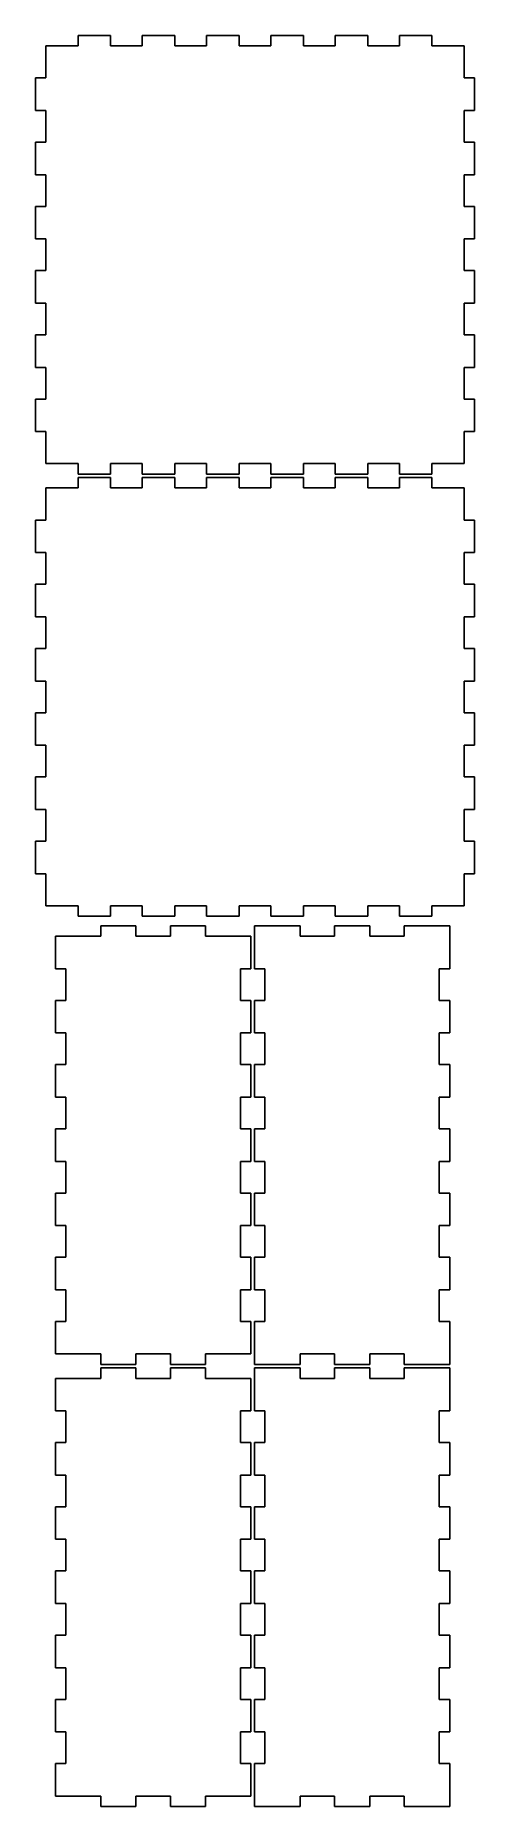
# Model space of a CAD drawing. Header units: metres. Extents: x -126 to 0, y -509 to 0.
import ezdxf

# ---------------------------------------------------------------- set-up
doc = ezdxf.new("R2010")
doc.units = ezdxf.units.M

msp = doc.modelspace()

# ---------------------------------------------------------------- linework, layer by layer
for p, q in [((-104.48, 0.06), (-113.83, 0.06)), ((-113.83, 0.06), (-113.83, -2.94)), ((-104.48, -2.94), (-104.48, 0.06)), ((-86.01, 0.06), (-95.37, 0.06)), ((-95.37, 0.06), (-95.37, -2.94)), ((-86.01, -2.94), (-86.01, 0.06)), ((-67.55, 0.06), (-76.91, 0.06)), ((-76.91, 0.06), (-76.91, -2.94)), ((-67.55, -2.94), (-67.55, 0.06)), ((-49.09, 0.06), (-58.45, 0.06)), ((-58.45, 0.06), (-58.45, -2.94)), ((-49.09, -2.94), (-49.09, 0.06)), ((-30.63, 0.06), (-39.99, 0.06)), ((-39.99, 0.06), (-39.99, -2.94)), ((-30.63, -2.94), (-30.63, 0.06)), ((-12.17, 0.06), (-21.52, 0.06)), ((-21.52, 0.06), (-21.52, -2.94)), ((-12.17, -2.94), (-12.17, 0.06)), ((-113.83, -2.94), (-123.06, -2.94)), ((-123.06, -2.94), (-123.06, -12.17)), ((-95.37, -2.94), (-104.48, -2.94)), ((-76.91, -2.94), (-86.01, -2.94)), ((-58.45, -2.94), (-67.55, -2.94)), ((-39.99, -2.94), (-49.09, -2.94)), ((-21.52, -2.94), (-30.63, -2.94)), ((-2.94, -2.94), (-12.17, -2.94)), ((-2.94, -12.17), (-2.94, -2.94)), ((-123.06, -12.17), (-126.06, -12.17)), ((-126.06, -12.17), (-126.06, -21.52)), ((0.06, -12.17), (-2.94, -12.17)), ((0.06, -21.52), (0.06, -12.17)), ((-126.06, -21.52), (-123.06, -21.52)), ((-123.06, -21.52), (-123.06, -30.63)), ((-2.94, -30.63), (-2.94, -21.52)), ((-2.94, -21.52), (0.06, -21.52)), ((-123.06, -30.63), (-126.06, -30.63)), ((-126.06, -30.63), (-126.06, -39.99)), ((0.06, -30.63), (-2.94, -30.63)), ((0.06, -39.99), (0.06, -30.63)), ((-126.06, -39.99), (-123.06, -39.99)), ((-123.06, -39.99), (-123.06, -49.09)), ((-2.94, -49.09), (-2.94, -39.99)), ((-2.94, -39.99), (0.06, -39.99)), ((-123.06, -49.09), (-126.06, -49.09)), ((-126.06, -49.09), (-126.06, -58.45)), ((0.06, -49.09), (-2.94, -49.09)), ((0.06, -58.45), (0.06, -49.09)), ((-126.06, -58.45), (-123.06, -58.45)), ((-123.06, -58.45), (-123.06, -67.55)), ((-2.94, -67.55), (-2.94, -58.45)), ((-2.94, -58.45), (0.06, -58.45)), ((-123.06, -67.55), (-126.06, -67.55)), ((-126.06, -67.55), (-126.06, -76.91)), ((0.06, -67.55), (-2.94, -67.55)), ((0.06, -76.91), (0.06, -67.55)), ((-126.06, -76.91), (-123.06, -76.91)), ((-123.06, -76.91), (-123.06, -86.01)), ((-2.94, -86.01), (-2.94, -76.91)), ((-2.94, -76.91), (0.06, -76.91)), ((-123.06, -86.01), (-126.06, -86.01)), ((-126.06, -86.01), (-126.06, -95.37)), ((0.06, -86.01), (-2.94, -86.01)), ((0.06, -95.37), (0.06, -86.01)), ((-126.06, -95.37), (-123.06, -95.37)), ((-123.06, -95.37), (-123.06, -104.48)), ((-2.94, -104.48), (-2.94, -95.37)), ((-2.94, -95.37), (0.06, -95.37)), ((-123.06, -104.48), (-126.06, -104.48)), ((-126.06, -104.48), (-126.06, -113.83)), ((0.06, -104.48), (-2.94, -104.48)), ((0.06, -113.83), (0.06, -104.48)), ((-126.06, -113.83), (-123.06, -113.83)), ((-123.06, -113.83), (-123.06, -123.06)), ((-2.94, -123.06), (-2.94, -113.83)), ((-2.94, -113.83), (0.06, -113.83)), ((-123.06, -123.06), (-113.83, -123.06)), ((-113.83, -123.06), (-113.83, -126.06)), ((-113.83, -126.06), (-104.48, -126.06)), ((-104.48, -127.06), (-113.83, -127.06)), ((-113.83, -127.06), (-113.83, -130.06)), ((-104.48, -126.06), (-104.48, -123.06)), ((-104.48, -123.06), (-95.37, -123.06)), ((-104.48, -130.06), (-104.48, -127.06)), ((-95.37, -123.06), (-95.37, -126.06)), ((-95.37, -126.06), (-86.01, -126.06)), ((-86.01, -127.06), (-95.37, -127.06)), ((-95.37, -127.06), (-95.37, -130.06)), ((-86.01, -126.06), (-86.01, -123.06)), ((-86.01, -123.06), (-76.91, -123.06)), ((-86.01, -130.06), (-86.01, -127.06)), ((-76.91, -123.06), (-76.91, -126.06)), ((-76.91, -126.06), (-67.55, -126.06)), ((-67.55, -127.06), (-76.91, -127.06)), ((-76.91, -127.06), (-76.91, -130.06)), ((-67.55, -126.06), (-67.55, -123.06)), ((-67.55, -123.06), (-58.45, -123.06)), ((-67.55, -130.06), (-67.55, -127.06)), ((-58.45, -123.06), (-58.45, -126.06)), ((-58.45, -126.06), (-49.09, -126.06)), ((-49.09, -127.06), (-58.45, -127.06)), ((-58.45, -127.06), (-58.45, -130.06)), ((-49.09, -126.06), (-49.09, -123.06)), ((-49.09, -123.06), (-39.99, -123.06)), ((-49.09, -130.06), (-49.09, -127.06)), ((-39.99, -123.06), (-39.99, -126.06)), ((-39.99, -126.06), (-30.63, -126.06)), ((-30.63, -127.06), (-39.99, -127.06)), ((-39.99, -127.06), (-39.99, -130.06)), ((-30.63, -126.06), (-30.63, -123.06)), ((-30.63, -123.06), (-21.52, -123.06)), ((-30.63, -130.06), (-30.63, -127.06)), ((-21.52, -123.06), (-21.52, -126.06)), ((-21.52, -126.06), (-12.17, -126.06)), ((-12.17, -127.06), (-21.52, -127.06)), ((-21.52, -127.06), (-21.52, -130.06)), ((-12.17, -123.06), (-2.94, -123.06)), ((-12.17, -126.06), (-12.17, -123.06)), ((-12.17, -130.06), (-12.17, -127.06)), ((-113.83, -130.06), (-123.06, -130.06)), ((-123.06, -130.06), (-123.06, -139.29)), ((-95.37, -130.06), (-104.48, -130.06)), ((-76.91, -130.06), (-86.01, -130.06)), ((-58.45, -130.06), (-67.55, -130.06)), ((-39.99, -130.06), (-49.09, -130.06)), ((-21.52, -130.06), (-30.63, -130.06)), ((-2.94, -130.06), (-12.17, -130.06)), ((-2.94, -139.29), (-2.94, -130.06)), ((-123.06, -139.29), (-126.06, -139.29)), ((-126.06, -139.29), (-126.06, -148.65)), ((0.06, -139.29), (-2.94, -139.29)), ((0.06, -148.65), (0.06, -139.29)), ((-126.06, -148.65), (-123.06, -148.65)), ((-123.06, -148.65), (-123.06, -157.75)), ((-2.94, -157.75), (-2.94, -148.65)), ((-2.94, -148.65), (0.06, -148.65)), ((-123.06, -157.75), (-126.06, -157.75)), ((-126.06, -157.75), (-126.06, -167.11)), ((0.06, -157.75), (-2.94, -157.75)), ((0.06, -167.11), (0.06, -157.75)), ((-126.06, -167.11), (-123.06, -167.11)), ((-123.06, -167.11), (-123.06, -176.22)), ((-2.94, -176.22), (-2.94, -167.11)), ((-2.94, -167.11), (0.06, -167.11)), ((-123.06, -176.22), (-126.06, -176.22)), ((-126.06, -176.22), (-126.06, -185.57)), ((0.06, -176.22), (-2.94, -176.22)), ((0.06, -185.57), (0.06, -176.22)), ((-126.06, -185.57), (-123.06, -185.57)), ((-123.06, -185.57), (-123.06, -194.68)), ((-2.94, -194.68), (-2.94, -185.57)), ((-2.94, -185.57), (0.06, -185.57)), ((-123.06, -194.68), (-126.06, -194.68)), ((-126.06, -194.68), (-126.06, -204.03)), ((0.06, -194.68), (-2.94, -194.68)), ((0.06, -204.03), (0.06, -194.68)), ((-126.06, -204.03), (-123.06, -204.03)), ((-123.06, -204.03), (-123.06, -213.14)), ((-2.94, -213.14), (-2.94, -204.03)), ((-2.94, -204.03), (0.06, -204.03)), ((-123.06, -213.14), (-126.06, -213.14)), ((-126.06, -213.14), (-126.06, -222.5)), ((0.06, -213.14), (-2.94, -213.14)), ((0.06, -222.5), (0.06, -213.14)), ((-126.06, -222.5), (-123.06, -222.5)), ((-123.06, -222.5), (-123.06, -231.6)), ((-2.94, -231.6), (-2.94, -222.5)), ((-2.94, -222.5), (0.06, -222.5)), ((-123.06, -231.6), (-126.06, -231.6)), ((-126.06, -231.6), (-126.06, -240.96)), ((0.06, -231.6), (-2.94, -231.6)), ((0.06, -240.96), (0.06, -231.6)), ((-126.06, -240.96), (-123.06, -240.96)), ((-123.06, -240.96), (-123.06, -250.19)), ((-2.94, -250.19), (-2.94, -240.96)), ((-2.94, -240.96), (0.06, -240.96)), ((-123.06, -250.19), (-113.83, -250.19)), ((-113.83, -250.19), (-113.83, -253.19)), ((-113.83, -253.19), (-104.48, -253.19)), ((-104.48, -253.19), (-104.48, -250.19)), ((-104.48, -250.19), (-95.37, -250.19)), ((-95.37, -250.19), (-95.37, -253.19)), ((-95.37, -253.19), (-86.01, -253.19)), ((-86.01, -253.19), (-86.01, -250.19)), ((-86.01, -250.19), (-76.91, -250.19)), ((-76.91, -250.19), (-76.91, -253.19)), ((-76.91, -253.19), (-67.55, -253.19)), ((-67.55, -253.19), (-67.55, -250.19)), ((-67.55, -250.19), (-58.45, -250.19)), ((-58.45, -250.19), (-58.45, -253.19)), ((-58.45, -253.19), (-49.09, -253.19)), ((-49.09, -250.19), (-39.99, -250.19)), ((-49.09, -253.19), (-49.09, -250.19)), ((-39.99, -250.19), (-39.99, -253.19)), ((-39.99, -253.19), (-30.63, -253.19)), ((-30.63, -253.19), (-30.63, -250.19)), ((-30.63, -250.19), (-21.52, -250.19)), ((-21.52, -250.19), (-21.52, -253.19)), ((-21.52, -253.19), (-12.17, -253.19)), ((-12.17, -253.19), (-12.17, -250.19)), ((-12.17, -250.19), (-2.94, -250.19)), ((-107.31, -258.94), (-120.31, -258.94)), ((-120.31, -258.94), (-120.31, -268.29)), ((-97.19, -255.94), (-107.31, -255.94)), ((-107.31, -255.94), (-107.31, -258.94)), ((-97.19, -258.94), (-97.19, -255.94)), ((-87.31, -258.94), (-97.19, -258.94)), ((-77.19, -255.94), (-87.31, -255.94)), ((-87.31, -255.94), (-87.31, -258.94)), ((-77.19, -258.94), (-77.19, -255.94)), ((-64.19, -258.94), (-77.19, -258.94)), ((-64.19, -268.29), (-64.19, -258.94)), ((-50.06, -255.94), (-63.19, -255.94)), ((-63.19, -255.94), (-63.19, -268.29)), ((-50.06, -258.94), (-50.06, -255.94)), ((-40.19, -258.94), (-50.06, -258.94)), ((-30.06, -255.94), (-40.19, -255.94)), ((-40.19, -255.94), (-40.19, -258.94)), ((-30.06, -258.94), (-30.06, -255.94)), ((-20.19, -258.94), (-30.06, -258.94)), ((-7.06, -255.94), (-20.19, -255.94)), ((-20.19, -255.94), (-20.19, -258.94)), ((-7.06, -268.29), (-7.06, -255.94)), ((-120.31, -268.29), (-117.31, -268.29)), ((-117.31, -268.29), (-117.31, -277.4)), ((-67.19, -277.4), (-67.19, -268.29)), ((-67.19, -268.29), (-64.19, -268.29)), ((-63.19, -268.29), (-60.19, -268.29)), ((-60.19, -268.29), (-60.19, -277.4)), ((-10.06, -277.4), (-10.06, -268.29)), ((-10.06, -268.29), (-7.06, -268.29)), ((-117.31, -277.4), (-120.31, -277.4)), ((-120.31, -277.4), (-120.31, -286.75)), ((-64.19, -277.4), (-67.19, -277.4)), ((-64.19, -286.75), (-64.19, -277.4)), ((-60.19, -277.4), (-63.19, -277.4)), ((-63.19, -277.4), (-63.19, -286.75)), ((-7.06, -277.4), (-10.06, -277.4)), ((-7.06, -286.75), (-7.06, -277.4)), ((-120.31, -286.75), (-117.31, -286.75)), ((-117.31, -286.75), (-117.31, -295.86)), ((-67.19, -295.86), (-67.19, -286.75)), ((-67.19, -286.75), (-64.19, -286.75)), ((-63.19, -286.75), (-60.19, -286.75)), ((-60.19, -286.75), (-60.19, -295.86)), ((-10.06, -295.86), (-10.06, -286.75)), ((-10.06, -286.75), (-7.06, -286.75)), ((-117.31, -295.86), (-120.31, -295.86)), ((-120.31, -295.86), (-120.31, -305.22)), ((-64.19, -295.86), (-67.19, -295.86)), ((-64.19, -305.22), (-64.19, -295.86)), ((-60.19, -295.86), (-63.19, -295.86)), ((-63.19, -295.86), (-63.19, -305.22)), ((-7.06, -295.86), (-10.06, -295.86)), ((-7.06, -305.22), (-7.06, -295.86)), ((-120.31, -305.22), (-117.31, -305.22)), ((-117.31, -305.22), (-117.31, -314.32)), ((-67.19, -314.32), (-67.19, -305.22)), ((-67.19, -305.22), (-64.19, -305.22)), ((-63.19, -305.22), (-60.19, -305.22)), ((-60.19, -305.22), (-60.19, -314.32)), ((-10.06, -314.32), (-10.06, -305.22)), ((-10.06, -305.22), (-7.06, -305.22)), ((-117.31, -314.32), (-120.31, -314.32)), ((-120.31, -314.32), (-120.31, -323.68)), ((-64.19, -314.32), (-67.19, -314.32)), ((-64.19, -323.68), (-64.19, -314.32)), ((-60.19, -314.32), (-63.19, -314.32)), ((-63.19, -314.32), (-63.19, -323.68)), ((-7.06, -314.32), (-10.06, -314.32)), ((-7.06, -323.68), (-7.06, -314.32)), ((-120.31, -323.68), (-117.31, -323.68)), ((-117.31, -323.68), (-117.31, -332.78)), ((-67.19, -332.78), (-67.19, -323.68)), ((-67.19, -323.68), (-64.19, -323.68)), ((-63.19, -323.68), (-60.19, -323.68)), ((-60.19, -323.68), (-60.19, -332.78)), ((-10.06, -332.78), (-10.06, -323.68)), ((-10.06, -323.68), (-7.06, -323.68)), ((-117.31, -332.78), (-120.31, -332.78)), ((-120.31, -332.78), (-120.31, -342.14)), ((-64.19, -332.78), (-67.19, -332.78)), ((-64.19, -342.14), (-64.19, -332.78)), ((-60.19, -332.78), (-63.19, -332.78)), ((-63.19, -332.78), (-63.19, -342.14)), ((-7.06, -332.78), (-10.06, -332.78)), ((-7.06, -342.14), (-7.06, -332.78)), ((-120.31, -342.14), (-117.31, -342.14)), ((-117.31, -342.14), (-117.31, -351.25)), ((-67.19, -351.25), (-67.19, -342.14)), ((-67.19, -342.14), (-64.19, -342.14)), ((-63.19, -342.14), (-60.19, -342.14)), ((-60.19, -342.14), (-60.19, -351.25)), ((-10.06, -351.25), (-10.06, -342.14)), ((-10.06, -342.14), (-7.06, -342.14)), ((-117.31, -351.25), (-120.31, -351.25)), ((-120.31, -351.25), (-120.31, -360.6)), ((-64.19, -351.25), (-67.19, -351.25)), ((-64.19, -360.6), (-64.19, -351.25)), ((-60.19, -351.25), (-63.19, -351.25)), ((-63.19, -351.25), (-63.19, -360.6)), ((-7.06, -351.25), (-10.06, -351.25)), ((-7.06, -360.6), (-7.06, -351.25)), ((-120.31, -360.6), (-117.31, -360.6)), ((-117.31, -360.6), (-117.31, -369.71)), ((-67.19, -369.71), (-67.19, -360.6)), ((-67.19, -360.6), (-64.19, -360.6)), ((-63.19, -360.6), (-60.19, -360.6)), ((-60.19, -360.6), (-60.19, -369.71)), ((-10.06, -369.71), (-10.06, -360.6)), ((-10.06, -360.6), (-7.06, -360.6)), ((-117.31, -369.71), (-120.31, -369.71)), ((-120.31, -369.71), (-120.31, -379.06)), ((-64.19, -369.71), (-67.19, -369.71)), ((-64.19, -379.06), (-64.19, -369.71)), ((-60.19, -369.71), (-63.19, -369.71)), ((-63.19, -369.71), (-63.19, -382.06)), ((-7.06, -369.71), (-10.06, -369.71)), ((-7.06, -382.06), (-7.06, -369.71)), ((-120.31, -379.06), (-107.31, -379.06)), ((-107.31, -379.06), (-107.31, -382.06)), ((-97.19, -379.06), (-87.31, -379.06)), ((-97.19, -382.06), (-97.19, -379.06)), ((-87.31, -379.06), (-87.31, -382.06)), ((-77.19, -382.06), (-77.19, -379.06)), ((-77.19, -379.06), (-64.19, -379.06)), ((-50.06, -379.06), (-40.19, -379.06)), ((-50.06, -382.06), (-50.06, -379.06)), ((-40.19, -379.06), (-40.19, -382.06)), ((-30.06, -382.06), (-30.06, -379.06)), ((-30.06, -379.06), (-20.19, -379.06)), ((-20.19, -379.06), (-20.19, -382.06)), ((-107.31, -386.06), (-120.31, -386.06)), ((-120.31, -386.06), (-120.31, -395.42)), ((-107.31, -382.06), (-97.19, -382.06)), ((-97.19, -383.06), (-107.31, -383.06)), ((-107.31, -383.06), (-107.31, -386.06)), ((-97.19, -386.06), (-97.19, -383.06)), ((-87.31, -386.06), (-97.19, -386.06)), ((-87.31, -382.06), (-77.19, -382.06)), ((-77.19, -383.06), (-87.31, -383.06)), ((-87.31, -383.06), (-87.31, -386.06)), ((-77.19, -386.06), (-77.19, -383.06)), ((-64.19, -386.06), (-77.19, -386.06)), ((-64.19, -395.42), (-64.19, -386.06)), ((-63.19, -382.06), (-50.06, -382.06)), ((-50.06, -383.06), (-63.19, -383.06)), ((-63.19, -383.06), (-63.19, -395.42)), ((-50.06, -386.06), (-50.06, -383.06)), ((-40.19, -386.06), (-50.06, -386.06)), ((-40.19, -382.06), (-30.06, -382.06)), ((-30.06, -383.06), (-40.19, -383.06)), ((-40.19, -383.06), (-40.19, -386.06)), ((-30.06, -386.06), (-30.06, -383.06)), ((-20.19, -386.06), (-30.06, -386.06)), ((-20.19, -382.06), (-7.06, -382.06)), ((-7.06, -383.06), (-20.19, -383.06)), ((-20.19, -383.06), (-20.19, -386.06)), ((-7.06, -395.42), (-7.06, -383.06)), ((-120.31, -395.42), (-117.31, -395.42)), ((-117.31, -395.42), (-117.31, -404.52)), ((-67.19, -404.52), (-67.19, -395.42)), ((-67.19, -395.42), (-64.19, -395.42)), ((-63.19, -395.42), (-60.19, -395.42)), ((-60.19, -395.42), (-60.19, -404.52)), ((-10.06, -404.52), (-10.06, -395.42)), ((-10.06, -395.42), (-7.06, -395.42)), ((-117.31, -404.52), (-120.31, -404.52)), ((-120.31, -404.52), (-120.31, -413.88)), ((-64.19, -404.52), (-67.19, -404.52)), ((-64.19, -413.88), (-64.19, -404.52)), ((-60.19, -404.52), (-63.19, -404.52)), ((-63.19, -404.52), (-63.19, -413.88)), ((-7.06, -404.52), (-10.06, -404.52)), ((-7.06, -413.88), (-7.06, -404.52)), ((-120.31, -413.88), (-117.31, -413.88)), ((-117.31, -413.88), (-117.31, -422.99)), ((-67.19, -422.99), (-67.19, -413.88)), ((-67.19, -413.88), (-64.19, -413.88)), ((-63.19, -413.88), (-60.19, -413.88)), ((-60.19, -413.88), (-60.19, -422.99)), ((-10.06, -422.99), (-10.06, -413.88)), ((-10.06, -413.88), (-7.06, -413.88)), ((-117.31, -422.99), (-120.31, -422.99)), ((-120.31, -422.99), (-120.31, -432.34)), ((-64.19, -422.99), (-67.19, -422.99)), ((-64.19, -432.34), (-64.19, -422.99)), ((-60.19, -422.99), (-63.19, -422.99)), ((-63.19, -422.99), (-63.19, -432.34)), ((-7.06, -422.99), (-10.06, -422.99)), ((-7.06, -432.34), (-7.06, -422.99)), ((-120.31, -432.34), (-117.31, -432.34)), ((-117.31, -432.34), (-117.31, -441.45)), ((-67.19, -441.45), (-67.19, -432.34)), ((-67.19, -432.34), (-64.19, -432.34)), ((-63.19, -432.34), (-60.19, -432.34)), ((-60.19, -432.34), (-60.19, -441.45)), ((-10.06, -441.45), (-10.06, -432.34)), ((-10.06, -432.34), (-7.06, -432.34)), ((-117.31, -441.45), (-120.31, -441.45)), ((-120.31, -441.45), (-120.31, -450.8)), ((-64.19, -441.45), (-67.19, -441.45)), ((-64.19, -450.8), (-64.19, -441.45)), ((-60.19, -441.45), (-63.19, -441.45)), ((-63.19, -441.45), (-63.19, -450.8)), ((-7.06, -441.45), (-10.06, -441.45)), ((-7.06, -450.8), (-7.06, -441.45)), ((-120.31, -450.8), (-117.31, -450.8)), ((-117.31, -450.8), (-117.31, -459.91)), ((-67.19, -459.91), (-67.19, -450.8)), ((-67.19, -450.8), (-64.19, -450.8)), ((-63.19, -450.8), (-60.19, -450.8)), ((-60.19, -450.8), (-60.19, -459.91)), ((-10.06, -459.91), (-10.06, -450.8)), ((-10.06, -450.8), (-7.06, -450.8)), ((-117.31, -459.91), (-120.31, -459.91)), ((-120.31, -459.91), (-120.31, -469.26)), ((-64.19, -459.91), (-67.19, -459.91)), ((-64.19, -469.26), (-64.19, -459.91)), ((-60.19, -459.91), (-63.19, -459.91)), ((-63.19, -459.91), (-63.19, -469.26)), ((-7.06, -459.91), (-10.06, -459.91)), ((-7.06, -469.26), (-7.06, -459.91)), ((-120.31, -469.26), (-117.31, -469.26)), ((-117.31, -469.26), (-117.31, -478.37)), ((-67.19, -478.37), (-67.19, -469.26)), ((-67.19, -469.26), (-64.19, -469.26)), ((-63.19, -469.26), (-60.19, -469.26)), ((-60.19, -469.26), (-60.19, -478.37)), ((-10.06, -478.37), (-10.06, -469.26)), ((-10.06, -469.26), (-7.06, -469.26)), ((-117.31, -478.37), (-120.31, -478.37)), ((-120.31, -478.37), (-120.31, -487.73)), ((-64.19, -478.37), (-67.19, -478.37)), ((-64.19, -487.73), (-64.19, -478.37)), ((-60.19, -478.37), (-63.19, -478.37)), ((-63.19, -478.37), (-63.19, -487.73)), ((-7.06, -478.37), (-10.06, -478.37)), ((-7.06, -487.73), (-7.06, -478.37)), ((-120.31, -487.73), (-117.31, -487.73)), ((-117.31, -487.73), (-117.31, -496.83)), ((-67.19, -496.83), (-67.19, -487.73)), ((-67.19, -487.73), (-64.19, -487.73)), ((-63.19, -487.73), (-60.19, -487.73)), ((-60.19, -487.73), (-60.19, -496.83)), ((-10.06, -496.83), (-10.06, -487.73)), ((-10.06, -487.73), (-7.06, -487.73)), ((-117.31, -496.83), (-120.31, -496.83)), ((-120.31, -496.83), (-120.31, -506.19)), ((-64.19, -496.83), (-67.19, -496.83)), ((-64.19, -506.19), (-64.19, -496.83)), ((-60.19, -496.83), (-63.19, -496.83)), ((-63.19, -496.83), (-63.19, -509.19)), ((-7.06, -496.83), (-10.06, -496.83)), ((-7.06, -509.19), (-7.06, -496.83)), ((-120.31, -506.19), (-107.31, -506.19)), ((-107.31, -506.19), (-107.31, -509.19)), ((-107.31, -509.19), (-97.19, -509.19)), ((-97.19, -506.19), (-87.31, -506.19)), ((-97.19, -509.19), (-97.19, -506.19)), ((-87.31, -506.19), (-87.31, -509.19)), ((-87.31, -509.19), (-77.19, -509.19)), ((-77.19, -509.19), (-77.19, -506.19)), ((-77.19, -506.19), (-64.19, -506.19)), ((-63.19, -509.19), (-50.06, -509.19)), ((-50.06, -506.19), (-40.19, -506.19)), ((-50.06, -509.19), (-50.06, -506.19)), ((-40.19, -506.19), (-40.19, -509.19)), ((-40.19, -509.19), (-30.06, -509.19)), ((-30.06, -509.19), (-30.06, -506.19)), ((-30.06, -506.19), (-20.19, -506.19)), ((-20.19, -506.19), (-20.19, -509.19)), ((-20.19, -509.19), (-7.06, -509.19))]:
    msp.add_line(p, q)

doc.saveas('drawing.dxf')
